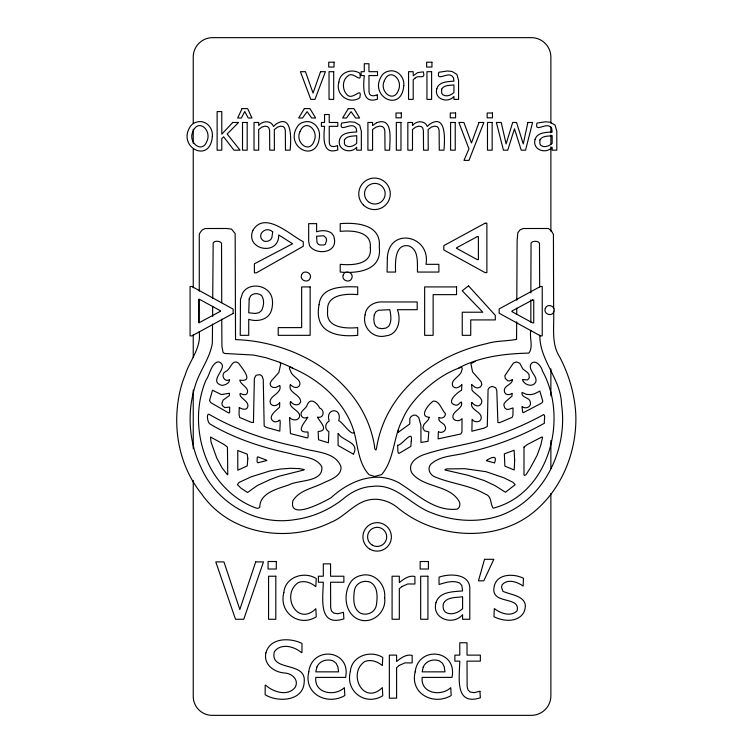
<?xml version="1.0" encoding="UTF-8"?>
<svg xmlns="http://www.w3.org/2000/svg" width="753" height="753" viewBox="0 0 753 753"><rect width="100%" height="100%" fill="white"/><g stroke="black" fill="none" stroke-linecap="round" stroke-linejoin="round"><path stroke-width="1.13" d="M199.272 299.195L199.206 322.981M199.272 291.082L199.281 234.334L200.213 232.461L202.237 229.919L205.164 228.517L226.493 228.488L231.519 229.091L235.162 233.637L235.529 339.622C297.68 341.438 364.226 381.084 374.599 446.623C374.09 447.988 375.982 451.969 376.472 448.609C385.282 392.04 433.737 355.341 486.504 343.679C496.152 340.657 507.033 341.203 516.558 339.377L516.69 321.757M530.827 330.294C529.199 337.24 533.585 347.124 528.879 353.101C504.943 353.665 480.64 356.517 458.935 367.822M530.837 322.105L530.846 299.892M530.846 292.964L531.053 243.021C532.032 240.574 538.611 240.753 539.477 243.181L539.666 287.006M516.803 300.306L517.123 240.781L517.819 232.705L520.135 229.797L523.147 228.526L548.391 228.488L551.356 230.86L553.436 234.371L553.624 308.786M212.675 306.302L212.61 316.382M212.722 298.367L213.174 242.88C214.219 240.518 220.77 240.715 221.523 243.379L221.73 302.668M516.737 313.822L516.774 308.156M199.15 331.885C201.588 347.933 189.474 360.612 185.125 375.135C181.529 383.729 179.252 392.831 177.99 402.046C173.472 434.33 180.908 468.366 201.71 494.024C229.985 534.818 288.051 543.506 330.84 522.356C344.996 516.878 354.371 502.43 369.676 499.747C379.418 497.959 389.433 501.253 397.123 507.258C433.069 537.501 490.165 543.12 528.973 515.73C560.674 492.754 577.306 452.657 575.781 414.094C574.661 394.167 568.948 374.646 559.677 356.997C550.885 343.34 554.406 326.36 553.634 311.102M212.534 324.11L212.337 343.02C209.983 358.71 199.018 371.549 194.905 386.75C186.866 413.124 188.984 442.435 200.957 467.302C216.572 503.164 255.992 526.168 294.96 519.608C312.279 517.32 328.873 510.092 342.615 499.361C350.926 492.236 361.101 486.89 372.208 486.429C395.447 483.21 410.009 504.077 429.492 512.002C451.32 521.114 476.564 523.279 499.211 515.909C543.958 500.51 568.299 449.353 561.503 404.088C560.976 378.994 539.299 360.009 539.863 335.076M461.89 384.877L461.57 390.214C458.031 391.955 445.127 402.384 455.273 405.039C458.069 406.14 459.434 402.657 461.382 401.98C463.575 408.004 454.37 410.216 453.052 415.43C451.471 420.654 459.189 422.527 462.031 418.602L461.966 431.864L460.874 433.973L438.114 438.877L438.321 431.93M279.137 420.39C278.478 421.473 274.45 422.725 272.897 420.927C267.306 416.381 277.048 409.801 279.57 407.166L279.749 402.855M429.276 417.388L428.118 419.976L423.995 424.391L422.885 427.864L424.447 430.782L428.815 431.911L428.052 441.314L420.955 442.425L420.899 425.37L418.743 417.52L416.033 415.242L413.51 415.138L411.025 416.607L409.877 418.376L409.773 423.948L398.158 432.373M227.764 474.578L227.444 447.075L223.754 444.308L210.539 437.013L211.038 442.002L216.629 457.702L222.003 467.82L227.462 474.804M239.219 407.637L239.049 414.555L239.736 417.491L251.276 422.339L253.441 422.518L254.363 378.382L256.124 375.229L259.86 374.636L262.138 376.199L263.249 379.437L264.181 426.038L266.374 427.412L279.805 431.149L280.22 422.499L279.975 420.23L279.194 420.212M471.707 384.83L471.971 390.045C474.23 393.97 485.723 398.676 480.499 404.653C477.816 407.665 474.014 404.869 471.952 402.639M290.291 384.774C287.75 393.019 300.965 394.365 300.635 401.904C299.261 406.535 292.672 405.142 290.78 401.584M486.344 460.488C489.817 458.285 498.072 453.654 494.58 462.803M398.205 430.565L398.026 432.25M522.008 406.846L522.751 412.343L523.316 412.672L540.052 403.937L542.264 402.544L542.791 401.198L539.863 391.08L534.555 393.772L530.912 394.628L526.516 394.393L522.017 392.445C520.878 397.979 529.585 397.085 530.253 401.857C531.844 406.846 525.886 409.434 522.253 406.752M328.412 442.642L328.882 431.676C324.43 429.455 324.807 423.158 329.183 421.087C324.844 407.768 342.596 407.015 338.746 420.692C342.587 422.094 351.067 435.874 354.277 432.674C358.042 446.981 358.579 463.33 369.083 474.748L374.674 476.451L381.649 474.578C394.572 459.386 393.179 437.229 402.356 419.873C405.952 410.95 411.769 403.241 418.244 396.182C430.019 383.936 444.355 373.102 460.516 367.53C462.85 366.786 462.21 369.535 461.693 370.702C460.742 376.613 449.249 379.992 453.042 386.505C455.574 389.48 459.688 386.995 461.768 384.774M338.041 433.587L338.106 445.512L353.27 454.087M438.99 417.557C437.474 422.235 444.119 422.659 445.221 426.358C447.169 430.5 441.983 433.832 438.519 431.808M522.535 379.681C523.495 384.482 532.729 388.247 535.863 381.884C537.548 375.879 528.258 370.636 530.696 364.424C534.677 358.07 541.671 366.372 542.339 370.824C568.835 418.452 549.417 493.639 493.215 508.181C489.968 503.936 492.189 496.001 484.819 493.855C468.95 484.763 450.078 483.642 433.615 476.301C431.911 475.181 430.443 473.637 429.624 471.755C428.617 469.345 428.956 466.38 430.66 464.366C440.59 455.057 455.593 456.167 468.018 452.318C494.721 446.341 520.596 436.589 544.466 423.177C543.694 420.899 545.709 416.08 543.817 414.508C528.898 422.781 510.967 430.688 494.203 436.354C470.832 444.694 445.814 446.868 422.471 455.151C418.508 456.883 414.404 459.095 412.07 462.897C409.547 466.596 410.234 471.83 413.444 474.898C426.113 488.048 450.68 485.177 459.575 502.213C460.262 504.689 459.763 508.011 457.137 509.132C434.472 511.729 417.002 493.94 399.231 482.993C375.832 469.853 349.063 481.054 331 497.771C325.87 500.67 288.192 521.688 292.889 500.754C299.157 490.382 312.542 488.358 322.745 483.228C329.287 480.028 341.749 476.489 341.015 466.888C335.349 450.548 311.874 452.525 298.819 447.066C267.823 440.609 237.411 430.622 209.871 414.781C205.87 411.439 207.254 423.337 210.492 424.334C235.134 438.754 262.505 447.668 290.319 453.532C300.4 457.08 315.827 456.139 321.842 466.775C323.423 482.494 298.677 479.586 288.832 484.923C277.772 488.772 259.681 492.848 259.766 507.258C258.9 508.209 257.488 508.529 256.274 508.106C235.011 500.5 217.57 483.492 208.148 463.086C196.477 437.333 194.961 406.658 205.851 380.369C209.842 374.947 210.548 364.97 217.419 361.911C220.384 361.421 223.18 364.405 222.314 367.313C220.676 373.704 210.605 382.42 222.022 385.414C224.94 385.103 229.712 383.268 229.486 379.964M353.458 454.021C360.009 442.162 342.728 441.239 338.361 433.587M471.802 402.657C469.223 410.536 483.812 411.637 480.838 419.6C479.284 423.101 473.317 421.774 472.338 419.713M290.432 401.584C288.305 407.806 298.536 409.736 299.732 415.392C299.656 420.767 292.569 421.228 289.679 417.548M266.731 460.554L257.78 462.784L257.084 461.787L257.244 457.175L257.865 456.855L266.76 460.234M304.033 469.957L279.184 476.178L269.555 479.793L257.375 485.497L247.568 492.509L240.932 488.132L237.383 484.612L239.106 482.409L251.267 476.781L270.12 470.898L280.445 469.053L290.216 468.3L299.553 468.62L304.052 469.543M445.032 469.637L446.689 468.921L464.893 468.695L486.033 471.698L504.105 477.882L512.981 482.315L515.174 484.706L505.442 492.236L495.05 485.638L484.16 480.527L467.971 475.256L445.127 470.023M475.115 361.384L470.907 363.727L472.573 371.888L481.092 381.63L481.854 384.67L480.433 386.986L477.43 388.011L475.143 387.353L471.849 384.708M279.636 385.574L275.833 387.513L272.85 387.409L270.958 386.148L270.026 383.795L271.287 380.943L278.826 372.547L280.756 363.981L279.749 362.306L266.073 357.741L253.639 355.058L224.771 353.468L223.114 352.63L221.937 346.625L221.74 319.121M472.112 419.421L471.896 431.215L484.188 428.099L487.295 426.462L488.085 389.517L489.431 387.475L492.255 386.411L495.69 387.757L496.792 390.327L497.902 422.555L499.663 422.621L512.181 417.322L512.925 415.392L513.066 407.919L508.539 409.406L506.656 409.303L504.708 407.9L503.936 405.18L504.134 403.542L505.95 401.377L512.04 396.069L512.068 393.471M511.88 393.395C510.167 395.08 505.545 395.41 504.632 392.266C502.411 385.583 512.313 385.112 512.407 379.804M279.608 402.733C277.753 405.5 272.859 407.157 270.543 403.721C267.428 395.946 282.224 393.97 279.9 385.734M229.279 379.841C224.036 382.543 220.328 374.109 225.552 371.558C230.606 369.892 232.018 358.164 238.607 363.191C243.134 369.488 254.006 382.251 239.774 380.114C240.565 385.084 250.448 387.917 246.815 393.875C244.791 395.852 241.374 393.828 240.151 393.386C238.456 397.876 249.271 400.869 247.812 406.695C247.069 410.94 241.44 409.067 239.35 407.524M328.214 442.736L318.538 439.771L318.142 431.535C329.673 430.678 319.62 421.576 317.465 417.115C323.649 418.95 325.296 410.084 319.649 408.022C317.578 403.288 310.434 396.859 307.299 404.69C306.612 408.832 298.79 411.129 301.595 416.183C302.819 418.461 305.765 418.282 307.685 417.209M439.112 417.51C441.983 419.223 445.616 416.851 445.447 413.632C441.578 410.018 439.78 400.841 433.417 401.057C429.266 403.514 418.216 416.616 429.201 417.275M512.247 379.625L509.357 380.971L507.786 380.745L505.31 378.467L504.821 375.822L513.339 363.144L516.351 361.911L519.749 363.228L522.864 368.97L527.608 372.603L529.058 374.702L529.274 377.865L527.665 379.889L522.761 379.625M494.41 462.86L486.419 460.704M279.871 362.372L292.635 367.878M290.479 384.745C292.512 387.004 296.767 388.934 299.12 386.101C302.97 380.481 292.672 376.924 290.987 372.18C290.714 370.758 288.681 368.462 289.67 367.022C318.641 378.373 345.542 401.82 354.268 432.551M307.798 417.35C304.824 422.367 294.611 432.881 308.024 431.996L308.109 437.107L307.431 437.973L290.47 433.606L289.529 417.68M550.876 123.294L550.876 57.501A19.493 19.493 0 0 0 531.025 37.65L213.08 37.65A19.371 19.371 0 0 0 193.239 57.501L193.239 123.294M550.876 126.824L550.876 132.697M550.876 135.041L550.876 144.444M550.876 146.797L550.876 231.387M550.876 368.866L550.876 395.89M550.876 440.533L550.876 468.733M550.876 493.413L550.876 695.499A19.559 19.559 0 0 1 531.025 715.35L213.08 715.35A19.004 19.004 0 0 1 193.239 695.499L193.239 480.48M193.239 129.168L193.239 143.268M193.239 149.141L193.239 287.787M193.239 334.793L193.239 357.11M193.239 390.016L193.239 448.76M514.657 460.375L514.195 470.004L504.858 466.126L504.35 453.861L514.12 450.256L514.657 460.375M524.013 447.113L523.984 474.832L524.559 475.416L525.98 474.719L530.121 468.31L537.115 455.358L540.786 445.183L542.555 437.211L541.727 437.06L527.166 444.637L524.013 447.113M209.541 400.521L210.812 402.676L228.592 412.917L229.637 412.729L229.674 407.109L224.78 407.58L222.323 405.566L221.909 403.288L223.142 400.041L229.326 395.626L229.458 393.254L221.373 394.563L212.506 390.252L209.541 400.521M411.251 441.145L410.846 446.378L398.883 453.513L397.923 451.969L397.631 445.174C401.434 446.171 413.359 427.817 411.251 441.145M247.803 458.662L247.21 465.928L237.816 470.192L237.75 450.501L247.257 454.163L247.803 458.662M387.371 257.742L387.089 272.059L395.589 272.059C395.231 262.741 394.553 243.247 408.813 245.883C419.12 249.676 417.171 263.343 417.491 272.059L438.867 272.059L438.867 264.331L425.991 264.331C431.074 235.303 389 226.512 387.371 257.742M370.316 247.746C372.434 264.858 352.169 265.451 340.215 264.331L340.215 272.059C357.6 273.725 382.279 270.534 379.267 247.125C381.63 224.45 356.762 222.295 340.215 223.641L340.215 231.369C352.028 230.239 371.878 231.115 370.316 247.746M212.337 136.34C210.266 164.926 175.571 146.619 190.998 125.544A11.041 11.041 0 0 1 197.333 121.948C205.946 119.755 213.278 128.029 212.337 136.34M319.47 136.34C317.399 164.926 282.704 146.619 298.132 125.544A11.041 11.041 0 0 1 304.466 121.948C313.079 119.755 320.411 128.029 319.47 136.34M403.768 85.55C401.688 114.136 367.003 95.829 382.42 74.754A11.041 11.041 0 0 1 388.755 71.159C397.368 68.965 404.7 77.239 403.768 85.55M384.651 597.76C386.666 612.509 371.389 625.461 357.44 618.928C344.017 612.198 343.067 592.009 351.491 581.005A17.15 17.15 0 0 1 361.336 575.405C374.721 572.007 386.11 584.855 384.651 597.76M240.489 299.468L240.226 335.33L248.725 335.33L248.725 319.3C257.131 322.209 268.567 319.912 271.419 310.443A25.395 25.395 0 0 0 272.266 299.186C270.929 289.886 260.933 284.596 252.17 286.422A13.959 13.959 0 0 0 244.471 290.564L242.617 293.03L240.489 299.468M308.786 671.911C303.374 693.927 327.32 705.862 344.808 695.546L344.385 687.649C334.803 696.845 313.992 693.485 315.799 677.399L345.618 677.399C351.293 649.651 311.921 645.302 308.786 671.911M415.157 671.911C409.745 693.927 433.69 705.862 451.188 695.546L450.765 687.649C441.173 696.845 420.372 693.485 422.179 677.399L451.998 677.399C457.664 649.651 418.301 645.302 415.157 671.911M319.074 304.654C313.803 331.866 335.499 337.476 357.722 335.33L357.722 327.611C345.768 328.722 325.503 328.129 327.63 311.017C326.068 294.395 345.909 293.519 357.722 294.639L357.722 286.921C343.613 286.413 320.985 285.961 319.074 304.654M283.853 592.526C278.516 612.453 298.96 627.578 316.26 616.839L315.836 608.706C296.993 627.24 280.483 594.465 298.357 582.568C304.457 580.177 311.064 582.662 315.836 586.672L316.26 578.539C304.024 570.793 285.114 577.024 283.853 592.526M338.888 82.171C335.066 94.614 349.091 104.921 359.746 97.824C362.673 85.098 352.404 101.664 346.757 94.417C342.05 89.513 342.154 79.573 348.225 75.761C353.411 70.829 362.419 85.164 359.746 73.173C351.867 68.184 339.697 72.194 338.888 82.171M365.111 314.839C361.835 327.357 373.3 339.245 385.95 335.829C398.441 334.633 401.405 319.536 397.358 309.69L417.2 309.69L417.2 301.962L382.966 301.962C374.881 301.341 365.836 306.038 365.111 314.839M350.352 671.431C345.015 691.358 365.459 706.483 382.759 695.744L382.336 687.611C363.492 706.145 346.982 673.37 364.857 661.473C370.956 659.082 377.564 661.567 382.336 665.577L382.759 657.444C370.523 649.698 351.613 655.929 350.352 671.431M249.205 298.922L248.725 312.806L255.022 313.455L258.947 312.721L261.592 310.49C263.898 305.972 264.557 299.958 261.602 295.59C258.571 292.955 253.545 292.889 250.664 295.797L249.205 298.922M494.42 585.552C489.008 605.751 520.935 595.096 517.085 610.862C510.882 617.131 500.369 613.403 494.335 608.556L493.949 616.679C503.239 621.592 518.233 622.759 523.984 612.114C530.3 596.451 512.689 595.472 503.004 591.387L501.545 587.359L502.157 584.705C507.607 578.473 517.452 581.937 523.119 586.05L523.504 578.304C514.233 573.522 497.667 573.391 494.42 585.552M265.941 652.823C263.174 664.278 274.007 672.203 284.323 672.975C291.486 673.21 298.997 679.234 295.458 686.924C288.465 696.807 273.217 692.28 265.715 685.183L265.169 685.183L265.169 694.737C278.177 702.737 303.647 701.184 304.203 681.832C306.49 660.673 269.329 672.241 274.356 651.712C280.747 642.855 294.301 646.319 301.388 652.587L301.972 652.587L301.972 643.457C290.329 637.556 269.988 637.433 265.941 652.823M192.89 131.643C187.535 142.298 202.284 154.487 207.028 140.98C211.894 130.053 198.171 118.052 192.89 131.643M300.023 131.643C294.668 142.298 309.417 154.487 314.161 140.98C319.027 130.053 305.313 118.052 300.023 131.643M384.322 80.853C378.966 91.508 393.715 103.698 398.459 90.191C403.326 79.263 389.602 67.262 384.322 80.853M354.437 590.474C353.317 598.08 352.752 608.772 360.452 613.168C367.097 616.039 375.229 612.434 376.406 604.97C377.479 597.393 378.185 586.634 370.438 582.285C363.803 579.499 355.614 582.982 354.437 590.474M374.269 314.886L373.789 319.206L374.269 323.253L375.719 326.237L378.26 328.073L382.006 328.694L385.969 328.082L388.727 326.247C391.993 321.38 390.854 315.102 389.819 309.69L378.317 310.255L375.719 311.949L374.269 314.886M339.612 139.474C336.61 149.809 350.606 154.619 356.715 147.221L356.715 150.176L361.355 150.176L361.355 131.229L359.68 125.167L354.832 122.25L350.023 121.807L341.57 123.068C338.841 133.177 350.296 122.419 354.832 126.862L356.225 128.415L356.715 131.944C350.757 132.443 341.693 132.312 339.612 139.474M436.825 88.685C433.822 99.02 447.819 103.829 453.937 96.431L453.937 99.387L458.568 99.387L458.568 80.439L456.892 74.378L452.045 71.46L447.235 71.017L438.783 72.279C436.053 82.388 447.517 71.629 452.045 76.072L453.438 77.625L453.937 81.155C447.969 81.653 438.905 81.522 436.825 88.685M436.015 602.645C431.347 618.702 453.09 626.167 462.587 614.674L462.587 619.267L469.797 619.267L469.797 589.825C470.785 573.513 450.134 573.231 439.046 577.156L439.046 584.507C445.578 582.502 453.014 579.979 459.659 583.048L461.824 585.457L462.587 590.945C453.325 591.717 439.244 591.519 436.015 602.645M535.063 139.474C532.051 149.809 546.047 154.619 552.165 147.221L552.165 150.176L556.806 150.176L556.806 131.229L555.121 125.167L550.283 122.25L545.473 121.807L537.011 123.068C534.282 133.177 545.746 122.419 550.283 126.862L551.667 128.415L552.165 131.944C546.198 132.443 537.134 132.312 535.063 139.474M326.567 240.452L325.296 244.33L323.771 245.017L319.771 244.951L318.114 244.085L316.985 242.344L316.618 236.216L323.79 235.764L326.247 238.174L326.567 240.452M272.68 231.924L271.889 237.562L270.873 239.332A6.645 6.645 0 0 1 263.71 240.998C255.408 235.425 265.931 225.203 272.68 231.924M334.596 240.518C335.509 253.752 315.055 254.825 309.511 245.619L308.674 241.506L308.674 223.641L316.618 223.641L316.618 231.802C321.484 230.154 327.207 230.098 331.565 233.101L333.843 236.188L334.596 240.518M344.422 139.964L344.45 143.927L345.458 145.442C349.063 147.993 353.816 146.082 356.715 143.352L356.715 135.662C352.583 136.359 346.747 135.625 344.422 139.964M441.635 89.174L441.672 93.137L442.67 94.652C446.275 97.203 451.028 95.292 453.937 92.563L453.937 84.873C449.795 85.569 443.959 84.835 441.635 89.174M443.489 603.407L443.018 606.316L443.536 609.563L445.098 611.907C450.689 615.869 458.078 612.904 462.587 608.669L462.587 596.724C456.158 597.807 447.103 596.658 443.489 603.407M539.873 139.964L539.901 143.927L540.908 145.442C544.504 147.993 549.257 146.082 552.165 143.352L552.165 135.662C548.024 136.359 542.198 135.625 539.873 139.964M252.867 230.39C244.829 250.109 279.212 256.472 278.704 234.955L292.606 243.756L254.392 263.814L254.392 272.831L256.397 272.831L303.271 246.287L303.271 241.657C291.016 235.934 264.943 209.974 252.867 230.39M301.558 274.883C299.28 280.323 308.156 283.749 310.161 278.205C312.448 272.774 303.497 269.235 301.558 274.883M343.236 274.883C340.958 280.323 349.834 283.749 351.839 278.205C354.126 272.774 345.175 269.235 343.236 274.883M545.294 308.438C543.017 313.879 551.893 317.305 553.897 311.751C556.185 306.33 547.233 302.791 545.294 308.438M527.881 122.475L523.269 143.927L516.53 122.475L512.68 122.475L506.11 143.927L501.225 122.475L496.368 122.475L503.456 150.176L507.748 150.176L514.468 128.819L521.236 150.176L525.556 150.176L532.569 122.475L527.881 122.475M316.881 667.054L315.799 671.855L338.568 671.855L337.881 666.81L336.102 663.224L332.845 660.758C326.802 658.659 319.441 660.861 316.881 667.054M423.252 667.054L422.179 671.855L444.948 671.855L444.251 666.81L442.482 663.224L439.225 660.758C433.182 658.659 425.812 660.861 423.252 667.054M484.518 559.31L478.466 580.845L483.784 580.845L493.836 559.31L484.518 559.31M255.7 561.898L239.821 609.516L223.952 561.898L215.782 561.898L235.51 619.267L243.756 619.267L263.475 561.898L255.7 561.898M320.562 71.686L313.05 93.061L305.454 71.686L300.419 71.686L310.791 99.387L314.98 99.387L325.418 71.686L320.562 71.686M479.002 122.475L471.463 142.985L463.904 122.475L458.869 122.475L468.94 148.83L463.98 160.389L468.959 160.389L483.868 122.475L479.002 122.475M242.024 108.611L237.703 118.005L241.346 118.005L244.772 111.491L248.217 118.005L251.963 118.005L247.652 108.611L242.024 108.611M304.344 108.611L298.687 118.005L302.527 118.005L307.092 111.66L311.686 118.005L315.629 118.005L309.972 108.611L304.344 108.611M348.31 108.611L342.653 118.005L346.502 118.005L351.067 111.66L355.651 118.005L359.595 118.005L353.938 108.611L348.31 108.611M232.743 122.475L221.787 134.175L221.787 111.585L217.118 111.585L217.118 150.176L221.787 150.176L221.787 138.59L223.622 136.811L233.957 150.176L240.085 150.176L227.161 134.053L238.55 122.475L232.743 122.475M275.598 124.424L273.518 126.495C271.259 120.132 262.279 120.64 258.684 125.544L258.684 122.475L254.025 122.475L254.025 150.176L258.684 150.176L258.684 129.488L261.912 127.088L265.084 126.146L267.56 126.617L268.981 128.076L269.593 130.617L269.743 150.176L274.412 150.176L274.308 129.563L277.716 127.022L280.803 126.146L283.288 126.617L284.7 128.076L285.321 130.617L285.472 150.176L290.131 150.176C290.95 141.225 293.002 112.461 275.598 124.424M429.408 124.424L427.327 126.495C425.069 120.132 416.08 120.64 412.493 125.544L412.493 122.475L407.834 122.475L407.834 150.176L412.493 150.176L412.493 129.488L415.712 127.088L418.894 126.146L421.369 126.617L422.781 128.076L423.402 130.617L423.553 150.176L428.212 150.176L428.118 129.563L431.525 127.022L434.613 126.146L437.098 126.617L438.51 128.076L439.131 130.617L439.272 150.176L443.941 150.176C444.759 141.225 446.811 112.461 429.408 124.424M414.922 78.303L413.209 79.714L413.209 99.387L408.55 99.387L408.55 71.686L413.209 71.686L413.209 75.799L417.661 72.617L423.233 71.836C426.113 80.298 418.348 74.246 414.922 78.303M401.989 586.512L399.325 588.714L399.325 619.267L392.087 619.267L392.087 576.224L399.325 576.224L399.325 582.624C403.693 579.066 408.907 575.094 414.894 576.459L414.894 584.008L407.702 583.98L401.989 586.512M399.25 665.417L396.596 667.619L396.596 698.172L389.348 698.172L389.348 655.129L396.596 655.129L396.596 661.529C400.954 657.971 406.168 654.009 412.155 655.364L412.155 662.913L404.963 662.885L399.25 665.417M468.517 285.839L462.238 290.78L482.824 312.222L462.238 312.222L462.238 335.33L470.738 335.33L470.738 319.912L495.305 319.912L495.305 315.347L468.517 285.839M376.679 122.692L372.566 125.544L372.566 122.475L367.906 122.475L367.906 150.176L372.566 150.176L372.566 129.488L376.171 127.069L379.757 126.146L382.533 126.655L384.124 128.198L384.83 130.843L385.018 150.176L389.678 150.176C389.48 141.545 393.96 116.404 376.679 122.692M233.148 313.427L191.902 335.885L190.076 335.885L190.076 286.488L191.902 286.488L233.148 309.135L233.148 313.427M485.064 223.208L443.809 245.638L443.809 249.94L485.064 272.614L486.88 272.614L486.88 223.208L485.064 223.208M540.409 286.488L499.164 308.918L499.164 313.21L540.409 335.885L542.235 335.885L542.235 286.488L540.409 286.488M220.422 311.3L199.752 322.388L198.576 322.388L198.576 299.459L199.752 299.459L220.422 310.744L220.422 311.3M477.214 236.687L456.544 247.775L456.544 248.33L477.214 259.606L478.39 259.606L478.39 236.687L477.214 236.687M532.559 299.958L511.889 311.045L511.889 311.601L532.559 322.886L533.736 322.886L533.736 299.958L532.559 299.958M377.253 94.944L373.507 95.838L370.956 95.405L369.591 94.106L369.017 91.97L368.942 75.554L377.526 75.554L377.526 71.686L368.942 71.686L368.942 63.723L364.283 63.723L364.283 71.686L361.129 71.686L361.129 75.554L364.283 75.554C363.435 85.4 361.459 104.771 377.526 99.132L377.253 94.944M337.523 145.734L333.777 146.628L331.226 146.195L329.861 144.896L329.287 142.759L329.212 126.344L337.796 126.344L337.796 122.475L329.212 122.475L329.212 114.512L324.552 114.512L324.552 122.475L321.399 122.475L321.399 126.344L324.552 126.344C323.705 136.189 321.729 155.56 337.796 149.922L337.523 145.734M343.462 612.368L337.645 613.751L333.673 613.083L331.555 611.06L330.671 607.746L330.558 582.238L343.886 582.238L343.886 576.224L330.558 576.224L330.558 563.856L323.31 563.856L323.31 576.224L318.415 576.224L318.415 582.238L323.31 582.238C322.99 598.277 317.973 627.221 343.886 618.881L343.462 612.368M479.925 691.273L474.108 692.656L470.145 691.988L468.027 689.964L467.133 686.651L467.02 661.143L480.348 661.143L480.348 655.129L467.02 655.129L467.02 642.761L459.782 642.761L459.782 655.129L454.887 655.129L454.887 661.143L459.782 661.143C459.462 677.182 454.436 706.126 480.348 697.786L479.925 691.273M334.031 62.207L328.722 62.207L328.722 67.045L334.031 67.045L334.031 62.207M431.94 62.207L426.631 62.207L426.631 67.045L431.94 67.045L431.94 62.207M333.701 71.686L329.042 71.686L329.042 99.387L333.701 99.387L333.701 71.686M431.61 71.686L426.951 71.686L426.951 99.387L431.61 99.387L431.61 71.686M401.311 112.997L396.003 112.997L396.003 117.835L401.311 117.835L401.311 112.997M455.574 112.997L450.266 112.997L450.266 117.835L455.574 117.835L455.574 112.997M492.471 112.997L487.163 112.997L487.163 117.835L492.471 117.835L492.471 112.997M247.182 122.475L242.513 122.475L242.513 150.176L247.182 150.176L247.182 122.475M400.982 122.475L396.323 122.475L396.323 150.176L400.982 150.176L400.982 122.475M455.245 122.475L450.586 122.475L450.586 150.176L455.245 150.176L455.245 122.475M492.151 122.475L487.483 122.475L487.483 150.176L492.151 150.176L492.151 122.475M310.142 286.921L301.642 286.921L301.642 327.611L278.224 327.611L278.224 335.33L310.142 335.33L310.142 286.921M456.553 286.921L424.645 286.921L424.645 335.33L433.135 335.33L433.135 294.639L456.553 294.639L456.553 286.921M276.304 561.512L268.059 561.512L268.059 569.023L276.304 569.023L276.304 561.512M428.419 561.512L420.174 561.512L420.174 569.023L428.419 569.023L428.419 561.512M275.805 576.224L268.567 576.224L268.567 619.267L275.805 619.267L275.805 576.224M427.92 576.224L420.673 576.224L420.673 619.267L427.92 619.267L427.92 576.224M372.359 545.163A9.563 9.563 0 0 0 386.713 536.88A9.563 9.563 0 0 0 372.359 528.597A9.563 9.563 0 0 0 372.359 545.163M370.024 549.219A14.241 14.241 0 0 0 391.391 536.88A14.241 14.241 0 0 0 370.024 524.549A14.241 14.241 0 0 0 370.024 549.219M363.37 204.967A15.766 15.766 0 0 0 389.743 197.898A15.766 15.766 0 0 0 370.438 178.593A15.766 15.766 0 0 0 363.37 204.967M369.309 202.444A10.344 10.344 0 0 0 385.178 194.142A10.344 10.344 0 0 0 370.052 184.551A10.344 10.344 0 0 0 369.309 202.444"/></g></svg>
